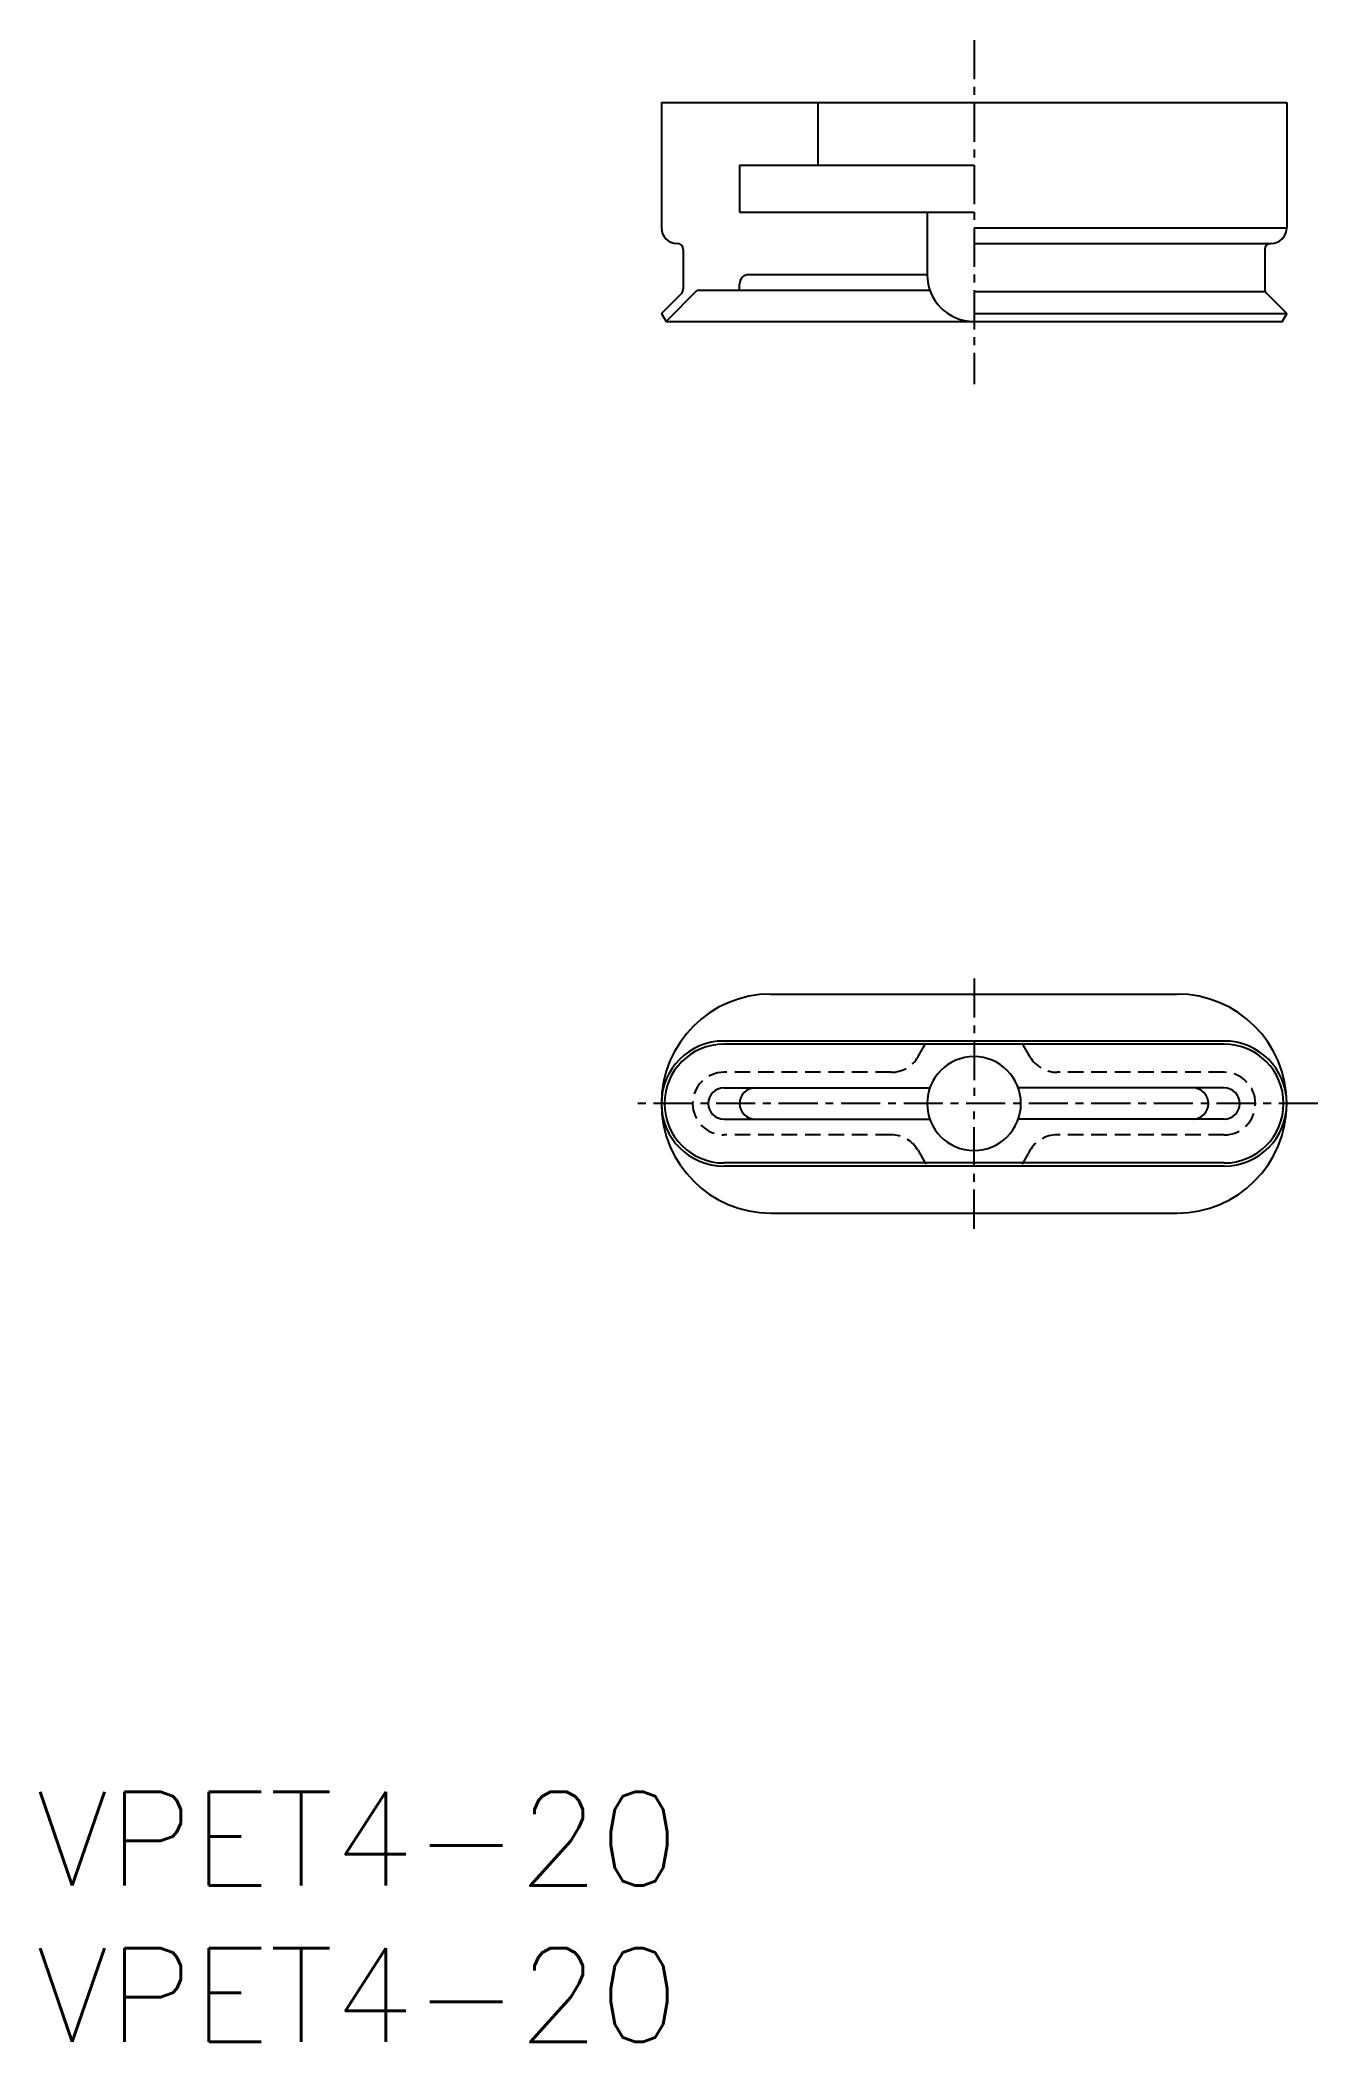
# Model space of a CAD drawing. Extents: x 0.1 to 41, y 0 to 64.
import ezdxf

# ---------------------------------------------------------------- set-up
doc = ezdxf.new("R2010")
doc.units = 0
doc.linetypes.add('CENTER', pattern=[2, 1.25, -0.25, 0.25, -0.25])
doc.linetypes.add('DASHED', pattern=[0.75, 0.5, -0.25])
doc.layers.get('0').update_dxf_attribs({"linetype": 'CONTINUOUS'})
doc.layers.add('CENTER', color=1, linetype='CENTER')
doc.styles.get("Standard").update_dxf_attribs({"font": 'txt.shx'})

# ---------------------------------------------------------------- blocks, each defined once
blk = doc.blocks.new('*U22')
at = {"color": 7, "linetype": 'CONTINUOUS'}
blk.add_text('VPET4-20', height=3, dxfattribs=at).set_placement((0, 0))
blk = doc.blocks.new('*U23')
at = {"color": 7, "linetype": 'CONTINUOUS'}
blk.add_text('VPET4-20', height=3, dxfattribs=at).set_placement((0, 5))

msp = doc.modelspace()

# ---------------------------------------------------------------- linework, layer by layer
at = {"color": 7, "linetype": 'CONTINUOUS'}
for p, q in [((20, 62), (40, 62)), ((20, 62), (20, 58)), ((25, 62), (25, 60)), ((40, 62), (40, 58)), ((22.5, 60), (30, 60)), ((22.5, 60), (22.5, 58.5)), ((22.5, 58.5), (30, 58.5)), ((28.5, 58.5), (28.5, 56.5)), ((30, 58), (40, 58)), ((20.7, 57.3), (20.7, 56.043)), ((30, 57.5), (39.5, 57.5)), ((39.3, 57.3), (39.3, 56.043)), ((22.8, 56.5), (28.5, 56.5)), ((20, 55.26), (20.641, 55.901)), ((20.15, 55), (21.15, 56)), ((21.15, 56), (28.586, 56)), ((22.5, 56), (22.5, 56.2)), ((30, 55.96), (39.3, 55.96)), ((40, 55.26), (39.359, 55.901)), ((20, 55.26), (20.15, 55)), ((30, 55.26), (40, 55.26)), ((40, 55.26), (39.85, 55)), ((20.15, 55), (39.85, 55)), ((23.5, 33.5), (36.5, 33.5)), ((23.5, 26.5), (36.5, 26.5))]:
    msp.add_line(p, q, dxfattribs=at)
at = {"color": 3, "linetype": 'CONTINUOUS'}
for p, q in [((38, 32), (22, 32)), ((38, 31.9), (22, 31.9)), ((22, 30.5), (28.586, 30.5)), ((38, 30.5), (31.414, 30.5)), ((22, 29.5), (28.586, 29.5)), ((38, 29.5), (31.414, 29.5)), ((38, 28.1), (22, 28.1)), ((38, 28), (22, 28))]:
    msp.add_line(p, q, dxfattribs=at)
at = {"color": 3, "linetype": 'DASHED'}
for p, q in [((28.211, 31.5), (28.5, 32)), ((31.789, 31.5), (31.5, 32)), ((27.345, 31), (22, 31)), ((38, 31), (32.655, 31)), ((27.345, 29), (22, 29)), ((38, 29), (32.655, 29)), ((28.211, 28.5), (28.5, 28)), ((31.789, 28.5), (31.5, 28))]:
    msp.add_line(p, q, dxfattribs=at)
at = {"color": 7, "linetype": 'CONTINUOUS'}
for centre, radius, start, end in [((20.5, 58), 0.5, 180, 270), ((39.5, 58), 0.5, 270, 0), ((20.5, 57.3), 0.2, 0, 90), ((39.5, 57.3), 0.2, 90, 180), ((22.8, 56.2), 0.3, 90, 180), ((30, 56.5), 1.5, 180, 270), ((20.5, 56.043), 0.2, 314.99999, 0), ((39.5, 56.043), 0.2, 180, 225.00001), ((23.5, 30), 3.5, 90, 180), ((36.5, 30), 3.5, 0, 90), ((30, 30), 1.5, 0, 180), ((23.5, 30), 3.5, 180, 270), ((30, 30), 1.5, 180, 0), ((36.5, 30), 3.5, 270, 0)]:
    msp.add_arc(centre, radius, start, end, dxfattribs=at)
at = {"color": 3, "linetype": 'CONTINUOUS'}
for centre, radius, start, end in [((22, 30), 2, 90, 180), ((38, 30), 2, 0, 90), ((22, 30), 1.9, 90, 180), ((38, 30), 1.9, 0, 90), ((22, 30), 0.5, 90, 180), ((23, 30), 0.5, 90, 180), ((37, 30), 0.5, 0, 90), ((38, 30), 0.5, 0, 90), ((22, 30), 2, 180, 270), ((22, 30), 1.9, 180, 270), ((22, 30), 0.5, 180, 270), ((23, 30), 0.5, 180, 270), ((37, 30), 0.5, 270, 0), ((38, 30), 2, 270, 0), ((38, 30), 1.9, 270, 0), ((38, 30), 0.5, 270, 0)]:
    msp.add_arc(centre, radius, start, end, dxfattribs=at)
at = {"color": 3, "linetype": 'DASHED'}
for centre, start, end in [((27.345, 32), 270, 330), ((32.655, 32), 210, 270), ((22, 30), 90, 180), ((38, 30), 0, 90), ((22, 30), 180, 270), ((38, 30), 270, 0), ((27.345, 28), 30, 90), ((32.655, 28), 90, 150)]:
    msp.add_arc(centre, 1, start, end, dxfattribs=at)
at = {"color": 7, "linetype": 'CONTINUOUS'}
msp.add_point((39.85, 55), dxfattribs=at)
at = {"layer": 'CENTER', "color": 1, "linetype": 'CENTER'}
for p, q in [((30, 64), (30, 53)), ((30, 34), (30, 30)), ((41, 30), (19, 30)), ((30, 26), (30, 30))]:
    msp.add_line(p, q, dxfattribs=at)

# ---------------------------------------------------------------- block references
at = {"color": 7, "linetype": 'CONTINUOUS'}
for name in ['*U23', '*U22']:
    msp.add_blockref(name, (0, 0), dxfattribs=at)

doc.saveas('drawing.dxf')
